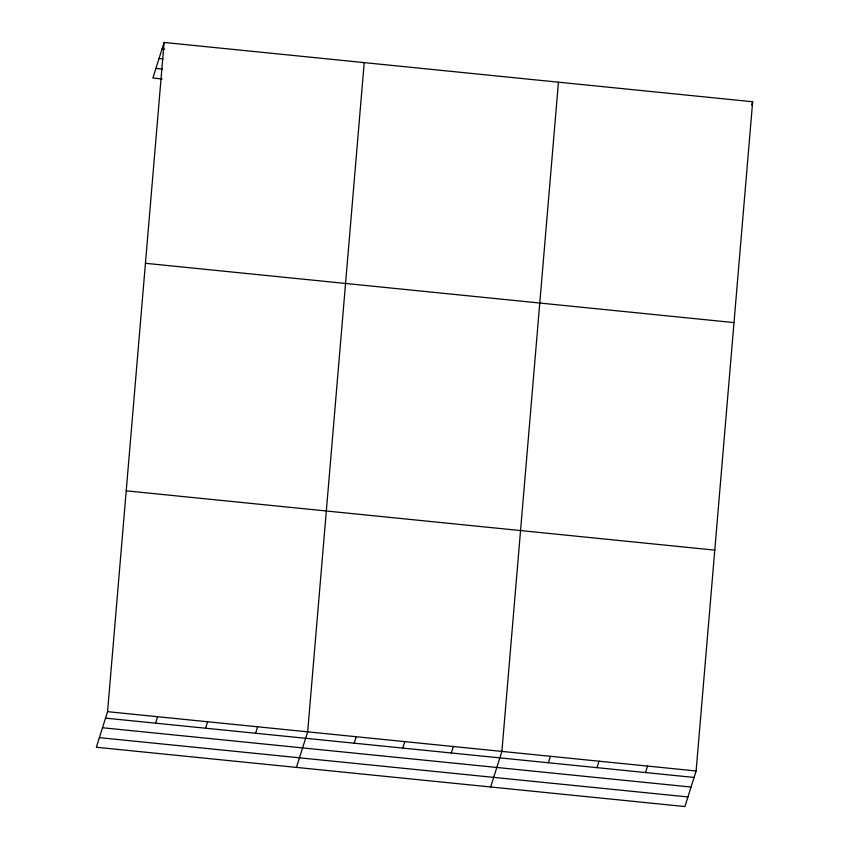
<?xml version="1.0" encoding="UTF-8"?>
<svg xmlns="http://www.w3.org/2000/svg" width="849" height="849" viewBox="0 0 849 849"><rect width="100%" height="100%" fill="white"/><g stroke="black" fill="none" stroke-linecap="round" stroke-linejoin="round"><path stroke-width="1.27" d="M107.558 711.674L164.101 42.45L752.66 101.753L696.116 770.977L684.899 806.55L96.34 747.247L107.558 711.674L696.116 770.977M364.21 62.614L307.667 731.838L296.45 767.411M558.44 82.183L501.886 751.407L490.669 786.981M164.101 42.45L152.884 78.023L162.106 78.957M155.547 723.178L157.585 716.715M205.575 728.219L207.612 721.756M255.602 733.26L257.64 726.797M354.182 743.193L356.219 736.73M402.734 748.086L404.782 741.623M451.297 752.978L453.334 746.515M751.641 104.989L752.66 101.753M548.401 762.763L550.449 756.3M596.964 767.655L599.001 761.192M645.516 772.548L647.554 766.085M162.063 48.913L164.695 49.178M159.039 58.528L162.987 58.921M155.919 68.419L162.499 69.087M145.444 263.296L734.003 322.599M126.214 490.828L714.773 550.131M105.52 718.137L694.079 777.44M102.485 727.742L691.044 787.044M99.365 737.643L687.923 796.946"/></g></svg>
